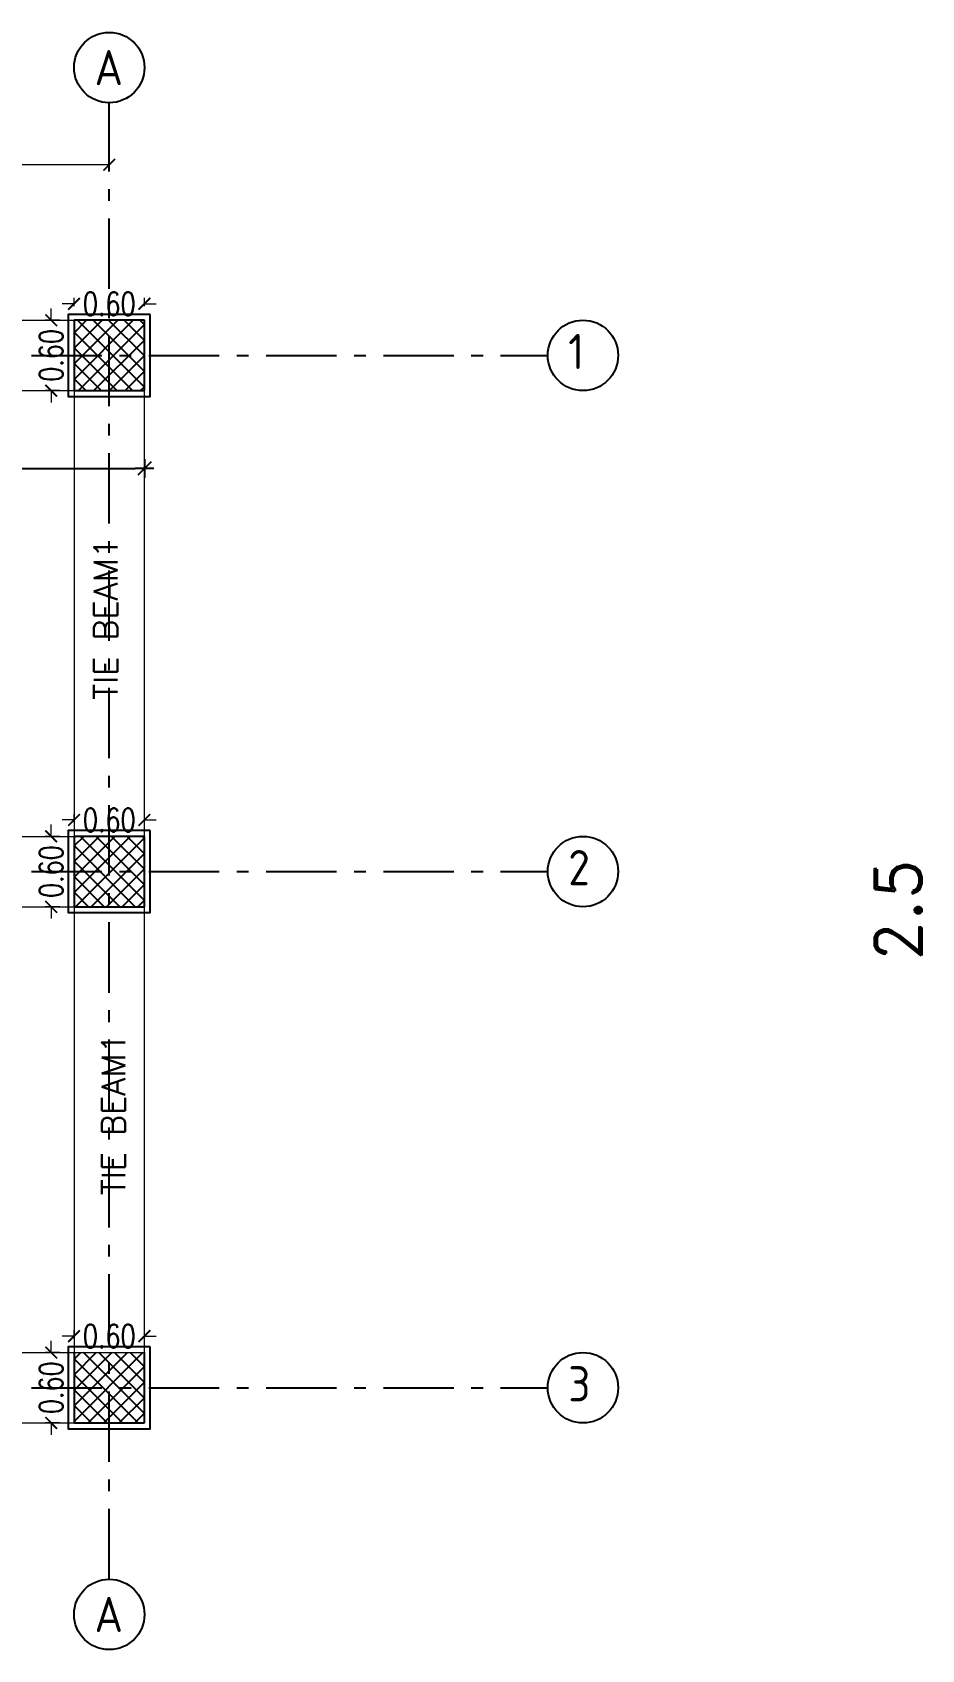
# Model space of a CAD drawing. Extents: x 166525 to 167198, y 178739 to 179747.
# Drawn here: x 166657.21 to 166664.79, y 179514.03 to 179527.82 of the extents above; entities that cross this region are included whole.
import ezdxf

# ---------------------------------------------------------------- set-up
doc = ezdxf.new("R2010")
doc.units = 0
doc.header["$MEASUREMENT"] = 0
doc.linetypes.add('ACAD_ISO10W100', pattern=[18, 12, -3, 0, -3])
doc.linetypes.add('AUSGEZOGEN', pattern=[0])
doc.layers.get('0').update_dxf_attribs({"linetype": 'CONTINUOUS'})
doc.layers.get('DEFPOINTS').update_dxf_attribs({"linetype": 'CONTINUOUS'})
for name, color, linetype in [('axis', 8, 'ACAD_ISO10W100'), ('BEAM-DIM', 4, 'CONTINUOUS'), ('EBENE0', 7, 'AUSGEZOGEN'), ('HATSH', 252, 'CONTINUOUS')]:
    doc.layers.add(name, color=color, linetype=linetype)
doc.layers.add('BEAM', color=6, linetype='CONTINUOUS', lineweight=13)
doc.styles.add('DIM', font='simplex.shx', dxfattribs={"width": 0.75})
doc.styles.add('ISO8', font='iso8')
doc.styles.add('ROMAND10', font='ROMAND.shx', dxfattribs={"height": 0.2})
doc.styles.add('ROMANS', font='romans.shx')
doc.dimstyles.new('1-100-layout', dxfattribs={"dimtxt": 0.2, "dimasz": 0.08, "dimexe": 0.18, "dimexo": 0.0625, "dimgap": 0.05, "dimtad": 1, "dimzin": 12, "dimdsep": 46, "dimtxsty": 'ROMAND10', "dimblk": '2', "dimcen": 0, "dimdle": 0.15, "dimse1": 1, "dimse2": 1, "dimclrd": 256, "dimclre": 9, "dimclrt": 1, "dimazin": 0, "dimtfac": 1, "dimtix": 1, "dimtofl": 0, "dimtmove": 2, "dimatfit": 0, "dimldrblk": '2', "dimfxl": 1, "dimtolj": 1, "dimtzin": 0, "dimlwd": -1, "dimlwe": -1, "dimarcsym": 0})
doc.dimstyles.new('MUTASIM', dxfattribs={"dimscale": 0.9995, "dimtxt": 0.2, "dimasz": 0.1, "dimexe": 0.05, "dimexo": 0.12, "dimgap": 0.05, "dimtad": 0, "dimzin": 0, "dimdsep": 46, "dimtxsty": 'DIM', "dimblk": 'ARCHTICK', "dimcen": 0.09, "dimclrd": 35, "dimclre": 33, "dimclrt": 256, "dimazin": 0, "dimtfac": 1, "dimtofl": 0, "dimtmove": 1, "dimatfit": 3, "dimfxl": 0.18, "dimtolj": 1, "dimtzin": 0, "dimlwd": 13, "dimlwe": 9, "dimarcsym": 0})
pattern_1 = [(45, (160731.72785, 180603.08602), (-0.0662912607, 0.0662912607), []), (135, (160731.72785, 180603.08602), (-0.0662912607, -0.0662912607), [])]

# ---------------------------------------------------------------- blocks, each defined once
blk = doc.blocks.new('_ARCHTICK')
at = {"color": 0, "linetype": 'ByBlock', "const_width": 0.15}
blk.add_lwpolyline([(-0.5, -0.5), (0.5, 0.5)], dxfattribs=at)
blk = doc.blocks.new('*D803')
at = {"layer": 'BEAM', "color": 35, "lineweight": 13, "transparency": 16777216}
for p, q in [((166657.568, 179525.501), (166657.468, 179525.501)), ((166658.168, 179525.501), (166658.268, 179525.501))]:
    blk.add_line(p, q, dxfattribs=at)
at = {"layer": 'BEAM', "color": 33, "lineweight": 9, "transparency": 16777216}
for p, q in [((166657.568, 179525.481), (166657.568, 179525.551)), ((166658.168, 179525.481), (166658.168, 179525.551))]:
    blk.add_line(p, q, dxfattribs=at)
at = {"layer": 'DEFPOINTS', "color": 0, "transparency": 16777216}
for p in [(166658.168, 179525.501), (166657.568, 179525.361), (166658.168, 179525.361)]:
    blk.add_point(p, dxfattribs=at)
at = {"layer": 'BEAM', "color": 35, "lineweight": 13, "transparency": 16777216, "xscale": 0.09995000000000001, "yscale": 0.09995000000000001, "zscale": 0.09995000000000001}
blk.add_blockref('_ARCHTICK', (166657.568, 179525.501), dxfattribs=at)
at = {"layer": 'BEAM', "color": 35, "lineweight": 13, "transparency": 16777216, "xscale": 0.09995000000000001, "yscale": 0.09995000000000001, "zscale": 0.09995000000000001, "rotation": 180}
blk.add_blockref('_ARCHTICK', (166658.168, 179525.501), dxfattribs=at)
at = {"layer": 'BEAM', "transparency": 16777216, "insert": (166657.868, 179525.501), "char_height": 0.1999, "attachment_point": 5, "style": 'DIM'}
blk.add_mtext('\\A1;0.60', dxfattribs=at)
blk = doc.blocks.new('*D804')
at = {"layer": 'BEAM', "color": 35, "lineweight": 13, "transparency": 16777216}
for p, q in [((166657.373, 179525.361), (166657.373, 179525.461)), ((166657.373, 179524.761), (166657.373, 179524.661))]:
    blk.add_line(p, q, dxfattribs=at)
at = {"layer": 'BEAM', "color": 33, "lineweight": 9, "transparency": 16777216}
for p, q in [((166657.448, 179525.361), (166657.323, 179525.361)), ((166657.448, 179524.761), (166657.323, 179524.761))]:
    blk.add_line(p, q, dxfattribs=at)
at = {"layer": 'DEFPOINTS', "color": 0, "transparency": 16777216}
for p in [(166657.373, 179525.361), (166657.568, 179525.361), (166657.568, 179524.761)]:
    blk.add_point(p, dxfattribs=at)
at = {"layer": 'BEAM', "color": 35, "lineweight": 13, "transparency": 16777216, "xscale": 0.09995000000000001, "yscale": 0.09995000000000001, "zscale": 0.09995000000000001}
for p, rotation in [((166657.373, 179525.361), 270), ((166657.373, 179524.761), 90)]:
    blk.add_blockref('_ARCHTICK', p, dxfattribs=dict(at, rotation=rotation))
at = {"layer": 'BEAM', "transparency": 16777216, "insert": (166657.373, 179525.061), "char_height": 0.1999, "attachment_point": 5, "rotation": 90, "style": 'DIM'}
blk.add_mtext('\\A1;0.60', dxfattribs=at)
blk = doc.blocks.new('*D805')
at = {"layer": 'BEAM', "color": 33, "lineweight": 9, "transparency": 16777216}
for p, q in [((166657.568, 179521.081), (166657.568, 179521.151)), ((166658.168, 179521.081), (166658.168, 179521.151))]:
    blk.add_line(p, q, dxfattribs=at)
at = {"layer": 'BEAM', "color": 35, "lineweight": 13, "transparency": 16777216}
for p, q in [((166657.568, 179521.101), (166657.468, 179521.101)), ((166658.168, 179521.101), (166658.268, 179521.101))]:
    blk.add_line(p, q, dxfattribs=at)
at = {"layer": 'DEFPOINTS', "color": 0, "transparency": 16777216}
for p in [(166658.168, 179521.101), (166657.568, 179520.961), (166658.168, 179520.961)]:
    blk.add_point(p, dxfattribs=at)
at = {"layer": 'BEAM', "color": 35, "lineweight": 13, "transparency": 16777216, "xscale": 0.09995000000000001, "yscale": 0.09995000000000001, "zscale": 0.09995000000000001}
blk.add_blockref('_ARCHTICK', (166657.568, 179521.101), dxfattribs=at)
at = {"layer": 'BEAM', "color": 35, "lineweight": 13, "transparency": 16777216, "xscale": 0.09995000000000001, "yscale": 0.09995000000000001, "zscale": 0.09995000000000001, "rotation": 180}
blk.add_blockref('_ARCHTICK', (166658.168, 179521.101), dxfattribs=at)
at = {"layer": 'BEAM', "transparency": 16777216, "insert": (166657.868, 179521.101), "char_height": 0.1999, "attachment_point": 5, "style": 'DIM'}
blk.add_mtext('\\A1;0.60', dxfattribs=at)
blk = doc.blocks.new('*D806')
at = {"layer": 'BEAM', "color": 35, "lineweight": 13, "transparency": 16777216}
for p, q in [((166657.373, 179520.961), (166657.373, 179521.061)), ((166657.373, 179520.361), (166657.373, 179520.261))]:
    blk.add_line(p, q, dxfattribs=at)
at = {"layer": 'BEAM', "color": 33, "lineweight": 9, "transparency": 16777216}
for p, q in [((166657.448, 179520.961), (166657.323, 179520.961)), ((166657.448, 179520.361), (166657.323, 179520.361))]:
    blk.add_line(p, q, dxfattribs=at)
at = {"layer": 'DEFPOINTS', "color": 0, "transparency": 16777216}
for p in [(166657.373, 179520.961), (166657.568, 179520.961), (166657.568, 179520.361)]:
    blk.add_point(p, dxfattribs=at)
at = {"layer": 'BEAM', "color": 35, "lineweight": 13, "transparency": 16777216, "xscale": 0.09995000000000001, "yscale": 0.09995000000000001, "zscale": 0.09995000000000001}
for p, rotation in [((166657.373, 179520.961), 270), ((166657.373, 179520.361), 90)]:
    blk.add_blockref('_ARCHTICK', p, dxfattribs=dict(at, rotation=rotation))
at = {"layer": 'BEAM', "transparency": 16777216, "insert": (166657.373, 179520.661), "char_height": 0.1999, "attachment_point": 5, "rotation": 90, "style": 'DIM'}
blk.add_mtext('\\A1;0.60', dxfattribs=at)
blk = doc.blocks.new('*D807')
at = {"layer": 'BEAM', "color": 33, "lineweight": 9, "transparency": 16777216}
for p, q in [((166657.568, 179516.681), (166657.568, 179516.751)), ((166658.168, 179516.681), (166658.168, 179516.751))]:
    blk.add_line(p, q, dxfattribs=at)
at = {"layer": 'BEAM', "color": 35, "lineweight": 13, "transparency": 16777216}
for p, q in [((166657.568, 179516.701), (166657.468, 179516.701)), ((166658.168, 179516.701), (166658.268, 179516.701))]:
    blk.add_line(p, q, dxfattribs=at)
at = {"layer": 'DEFPOINTS', "color": 0, "transparency": 16777216}
for p in [(166658.168, 179516.701), (166657.568, 179516.561), (166658.168, 179516.561)]:
    blk.add_point(p, dxfattribs=at)
at = {"layer": 'BEAM', "color": 35, "lineweight": 13, "transparency": 16777216, "xscale": 0.09995000000000001, "yscale": 0.09995000000000001, "zscale": 0.09995000000000001}
blk.add_blockref('_ARCHTICK', (166657.568, 179516.701), dxfattribs=at)
at = {"layer": 'BEAM', "color": 35, "lineweight": 13, "transparency": 16777216, "xscale": 0.09995000000000001, "yscale": 0.09995000000000001, "zscale": 0.09995000000000001, "rotation": 180}
blk.add_blockref('_ARCHTICK', (166658.168, 179516.701), dxfattribs=at)
at = {"layer": 'BEAM', "transparency": 16777216, "insert": (166657.868, 179516.701), "char_height": 0.1999, "attachment_point": 5, "style": 'DIM'}
blk.add_mtext('\\A1;0.60', dxfattribs=at)
blk = doc.blocks.new('*D808')
at = {"layer": 'BEAM', "color": 35, "lineweight": 13, "transparency": 16777216}
for p, q in [((166657.373, 179516.561), (166657.373, 179516.661)), ((166657.373, 179515.961), (166657.373, 179515.861))]:
    blk.add_line(p, q, dxfattribs=at)
at = {"layer": 'BEAM', "color": 33, "lineweight": 9, "transparency": 16777216}
for p, q in [((166657.448, 179516.561), (166657.323, 179516.561)), ((166657.448, 179515.961), (166657.323, 179515.961))]:
    blk.add_line(p, q, dxfattribs=at)
at = {"layer": 'DEFPOINTS', "color": 0, "transparency": 16777216}
for p in [(166657.373, 179516.561), (166657.568, 179516.561), (166657.568, 179515.961)]:
    blk.add_point(p, dxfattribs=at)
at = {"layer": 'BEAM', "color": 35, "lineweight": 13, "transparency": 16777216, "xscale": 0.09995000000000001, "yscale": 0.09995000000000001, "zscale": 0.09995000000000001}
for p, rotation in [((166657.373, 179516.561), 270), ((166657.373, 179515.961), 90)]:
    blk.add_blockref('_ARCHTICK', p, dxfattribs=dict(at, rotation=rotation))
at = {"layer": 'BEAM', "transparency": 16777216, "insert": (166657.373, 179516.261), "char_height": 0.1999, "attachment_point": 5, "rotation": 90, "style": 'DIM'}
blk.add_mtext('\\A1;0.60', dxfattribs=at)
blk = doc.blocks.new('*D818')
at = {"layer": 'BEAM', "color": 33, "lineweight": 9, "transparency": 16777216}
for p, q in [((166653.468, 179526.806), (166653.468, 179526.736)), ((166657.868, 179526.806), (166657.868, 179526.736))]:
    blk.add_line(p, q, dxfattribs=at)
at = {"layer": 'BEAM', "color": 35, "lineweight": 13, "transparency": 16777216}
for p, q in [((166653.468, 179526.686), (166655.39, 179526.686)), ((166657.868, 179526.686), (166655.947, 179526.686))]:
    blk.add_line(p, q, dxfattribs=at)
at = {"layer": 'DEFPOINTS', "color": 0, "transparency": 16777216}
for p in [(166653.468, 179526.686), (166657.868, 179526.686), (166657.868, 179526.686)]:
    blk.add_point(p, dxfattribs=at)
at = {"layer": 'BEAM', "color": 35, "lineweight": 13, "transparency": 16777216, "xscale": 0.09995000000000001, "yscale": 0.09995000000000001, "zscale": 0.09995000000000001, "rotation": 180}
blk.add_blockref('_ARCHTICK', (166653.468, 179526.686), dxfattribs=at)
at = {"layer": 'BEAM', "color": 35, "lineweight": 13, "transparency": 16777216, "xscale": 0.09995000000000001, "yscale": 0.09995000000000001, "zscale": 0.09995000000000001}
blk.add_blockref('_ARCHTICK', (166657.868, 179526.686), dxfattribs=at)
at = {"layer": 'BEAM', "transparency": 16777216, "insert": (166655.668, 179526.686), "char_height": 0.1999, "attachment_point": 5, "style": 'DIM'}
blk.add_mtext('\\A1;4.40', dxfattribs=at)
blk = doc.blocks.new('2')
for p, q in [((1, 0), (-1, 0)), ((0.71, 0.71), (-0.71, -0.71)), ((0, 1), (0, -1))]:
    blk.add_line(p, q)
blk = doc.blocks.new('*D846')
at = {"transparency": 16777216}
blk.add_line((166648.848, 179524.098), (166658.088, 179524.098), dxfattribs=at)
at = {"layer": 'DEFPOINTS', "color": 0, "linetype": 'Continuous', "transparency": 16777216}
for p in [(166658.168, 179524.098), (166648.768, 179523.943), (166658.168, 179523.943)]:
    blk.add_point(p, dxfattribs=at)
at = {"linetype": 'Continuous', "transparency": 16777216, "xscale": 0.08, "yscale": 0.08, "zscale": 0.08, "rotation": 180}
blk.add_blockref('2', (166648.768, 179524.098), dxfattribs=at)
at = {"linetype": 'Continuous', "transparency": 16777216, "xscale": 0.08, "yscale": 0.08, "zscale": 0.08}
blk.add_blockref('2', (166658.168, 179524.098), dxfattribs=at)
at = {"color": 1, "linetype": 'Continuous', "transparency": 16777216, "insert": (166653.468, 179524.248), "char_height": 0.2, "attachment_point": 5, "style": 'ROMAND10'}
blk.add_mtext('\\A1;9.4', dxfattribs=at)

msp = doc.modelspace()

# ---------------------------------------------------------------- hatches: boundary and pattern name
at = {"layer": 'HATSH'}
h = msp.add_hatch(dxfattribs=at)
h.set_pattern_fill('ANSI37', color=256, scale=0.75, style=0)
h.set_pattern_definition(pattern_1)
h.paths.add_polyline_path([(166658.16812, 179524.7612), (166658.16812, 179525.3612), (166657.56812, 179525.3612), (166657.56812, 179524.7612)])
h = msp.add_hatch(dxfattribs=at)
h.set_pattern_fill('ANSI37', color=256, scale=0.75, style=0)
h.set_pattern_definition(pattern_1)
h.paths.add_polyline_path([(166657.56812, 179520.9612), (166657.56812, 179520.3612), (166658.16812, 179520.3612), (166658.16812, 179520.9612)])
h.paths.add_polyline_path([(166653.76812, 179520.9612), (166653.16812, 179520.9612), (166653.16812, 179520.3612), (166653.76812, 179520.3612)])
h.paths.add_polyline_path([(166648.76812, 179520.3612), (166649.36812, 179520.3612), (166649.36812, 179520.9612), (166648.76812, 179520.9612)])
h = msp.add_hatch(dxfattribs=at)
h.set_pattern_fill('ANSI37', color=256, scale=0.75, style=0)
h.set_pattern_definition(pattern_1)
h.paths.add_polyline_path([(166658.16812, 179515.9612), (166658.16812, 179516.5612), (166657.56812, 179516.5612), (166657.56812, 179515.9612)])
h.paths.add_polyline_path([(166653.76812, 179515.9612), (166653.76812, 179516.5612), (166653.16812, 179516.5612), (166653.16812, 179515.9612)])
h.paths.add_polyline_path([(166648.76812, 179515.9612), (166649.36812, 179515.9612), (166649.36812, 179516.5612), (166648.76812, 179516.5612)])

# ---------------------------------------------------------------- linework, layer by layer
at = {"color": 2, "linetype": 'Continuous'}
for points in [[(166658.21812, 179525.4112), (166657.51812, 179525.4112), (166657.51812, 179524.7112), (166658.21812, 179524.7112)], [(166658.21812, 179521.0112), (166657.51812, 179521.0112), (166657.51812, 179520.3112), (166658.21812, 179520.3112)], [(166658.21812, 179516.6112), (166657.51812, 179516.6112), (166657.51812, 179515.9112), (166658.21812, 179515.9112)]]:
    msp.add_lwpolyline(points, close=True, dxfattribs=at)
at = {"layer": 'axis', "ltscale": 0.05}
for p, q in [((166657.86812, 179514.62841), (166657.86812, 179527.21503)), ((166645.20506, 179525.0612), (166661.6072, 179525.0612)), ((166645.20506, 179520.6612), (166661.6072, 179520.6612)), ((166645.20506, 179516.2612), (166661.6072, 179516.2612))]:
    msp.add_line(p, q, dxfattribs=at)
at = {"layer": 'BEAM'}
for p, q in [((166649.36812, 179525.3612), (166657.56812, 179525.3612)), ((166649.36812, 179524.7612), (166657.56812, 179524.7612)), ((166657.56812, 179524.7612), (166657.56812, 179516.5612)), ((166658.16812, 179516.5612), (166658.16812, 179524.7612)), ((166649.36812, 179520.9612), (166657.56812, 179520.9612)), ((166649.36812, 179520.3612), (166657.56812, 179520.3612)), ((166649.36812, 179516.5612), (166657.56812, 179516.5612)), ((166649.36812, 179515.9612), (166657.56812, 179515.9612))]:
    msp.add_line(p, q, dxfattribs=at)
for points in [[(166657.56812, 179525.3612), (166658.16812, 179525.3612), (166658.16812, 179524.7612), (166657.56812, 179524.7612)], [(166657.56812, 179520.9612), (166658.16812, 179520.9612), (166658.16812, 179520.3612), (166657.56812, 179520.3612)], [(166657.56812, 179516.5612), (166658.16812, 179516.5612), (166658.16812, 179515.9612), (166657.56812, 179515.9612)]]:
    msp.add_lwpolyline(points, close=True, dxfattribs=at)
at = {"layer": 'EBENE0', "color": 3, "linetype": 'AUSGEZOGEN'}
for p, q in [((166658.16812, 179525.3612), (166657.56812, 179525.3612)), ((166657.56812, 179525.3612), (166657.56812, 179524.7612)), ((166658.16812, 179524.7612), (166658.16812, 179525.3612)), ((166657.56812, 179524.7612), (166658.16812, 179524.7612)), ((166657.56812, 179520.9612), (166657.56812, 179520.3612)), ((166658.16812, 179520.9612), (166657.56812, 179520.9612)), ((166658.16812, 179520.3612), (166658.16812, 179520.9612)), ((166657.56812, 179520.3612), (166658.16812, 179520.3612)), ((166657.56812, 179516.5612), (166657.56812, 179515.9612)), ((166658.16812, 179515.9612), (166658.16812, 179516.5612)), ((166657.56812, 179515.9612), (166658.16812, 179515.9612))]:
    msp.add_line(p, q, dxfattribs=at)
at = {"layer": 'HATSH'}
for centre in [(166657.86812, 179527.51503), (166661.9072, 179525.0612), (166661.9072, 179520.6612), (166661.9072, 179516.2612), (166657.86812, 179514.32841)]:
    msp.add_circle(centre, 0.3, dxfattribs=at)

# ---------------------------------------------------------------- texts
at = {"layer": 'BEAM', "insert": (166664.59492, 179520.331), "char_height": 0.4, "attachment_point": 5, "rotation": 90, "style": 'ROMAND10'}
msp.add_mtext('\\A1;2.5', dxfattribs=at)
at = {"layer": 'BEAM-DIM', "style": 'ROMANS'}
for s, p in [('TIE BEAM1 ', (166657.93707, 179522.12385)), ('TIE BEAM1', (166658.0042, 179517.90137))]:
    msp.add_text(s, height=0.2, rotation=90, dxfattribs=at).set_placement(p)
at = {"layer": 'EBENE0', "color": 3, "style": 'ISO8'}
for s, p in [('A', (166657.74279, 179527.36468)), ('1', (166661.78187, 179524.94466)), ('2', (166661.78187, 179520.54466)), ('3', (166661.78187, 179516.14466)), ('A', (166657.74279, 179514.17876))]:
    msp.add_text(s, height=0.3, dxfattribs=at).set_placement(p)

# ---------------------------------------------------------------- dimensions: what is measured, and where the dimension line sits
at = {"color": 2, "linetype": 'Continuous'}
dim = msp.add_linear_dim(base=(166658.16812, 179524.09757), p1=(166648.76812, 179523.94268), p2=(166658.16812, 179523.94268), dimstyle='1-100-layout', override={"dimfxl": 0.18, "dimfxlon": 1}, dxfattribs=at)
dim.commit()
dim.dimension.update_dxf_attribs({"geometry": '*D846', "text_midpoint": (166653.46812, 179524.24757)})
at = {"layer": 'BEAM'}
for base, p1, p2, picture, middle in [((166657.86812, 179526.68609), (166653.46812, 179526.68609), (166657.86812, 179526.68609), '*D818', (166655.66812, 179526.68609)), ((166658.16812, 179525.50114), (166657.56812, 179525.3612), (166658.16812, 179525.3612), '*D803', (166657.86812, 179525.50114)), ((166658.16812, 179521.10114), (166657.56812, 179520.9612), (166658.16812, 179520.9612), '*D805', (166657.86812, 179521.10114)), ((166658.16812, 179516.70114), (166657.56812, 179516.5612), (166658.16812, 179516.5612), '*D807', (166657.86812, 179516.70114))]:
    dim = msp.add_linear_dim(base=base, p1=p1, p2=p2, dimstyle='MUTASIM', dxfattribs=at)
    dim.commit()
    dim.dimension.update_dxf_attribs({"geometry": picture, "text_midpoint": middle})
for base, p1, p2, picture, middle in [((166657.3732, 179525.3612), (166657.56812, 179524.7612), (166657.56812, 179525.3612), '*D804', (166657.3732, 179525.0612)), ((166657.3732, 179520.9612), (166657.56812, 179520.3612), (166657.56812, 179520.9612), '*D806', (166657.3732, 179520.6612)), ((166657.3732, 179516.5612), (166657.56812, 179515.9612), (166657.56812, 179516.5612), '*D808', (166657.3732, 179516.2612))]:
    dim = msp.add_linear_dim(base=base, p1=p1, p2=p2, angle=90, dimstyle='MUTASIM', dxfattribs=at)
    dim.commit()
    dim.dimension.update_dxf_attribs({"geometry": picture, "text_midpoint": middle})

doc.saveas('drawing.dxf')
